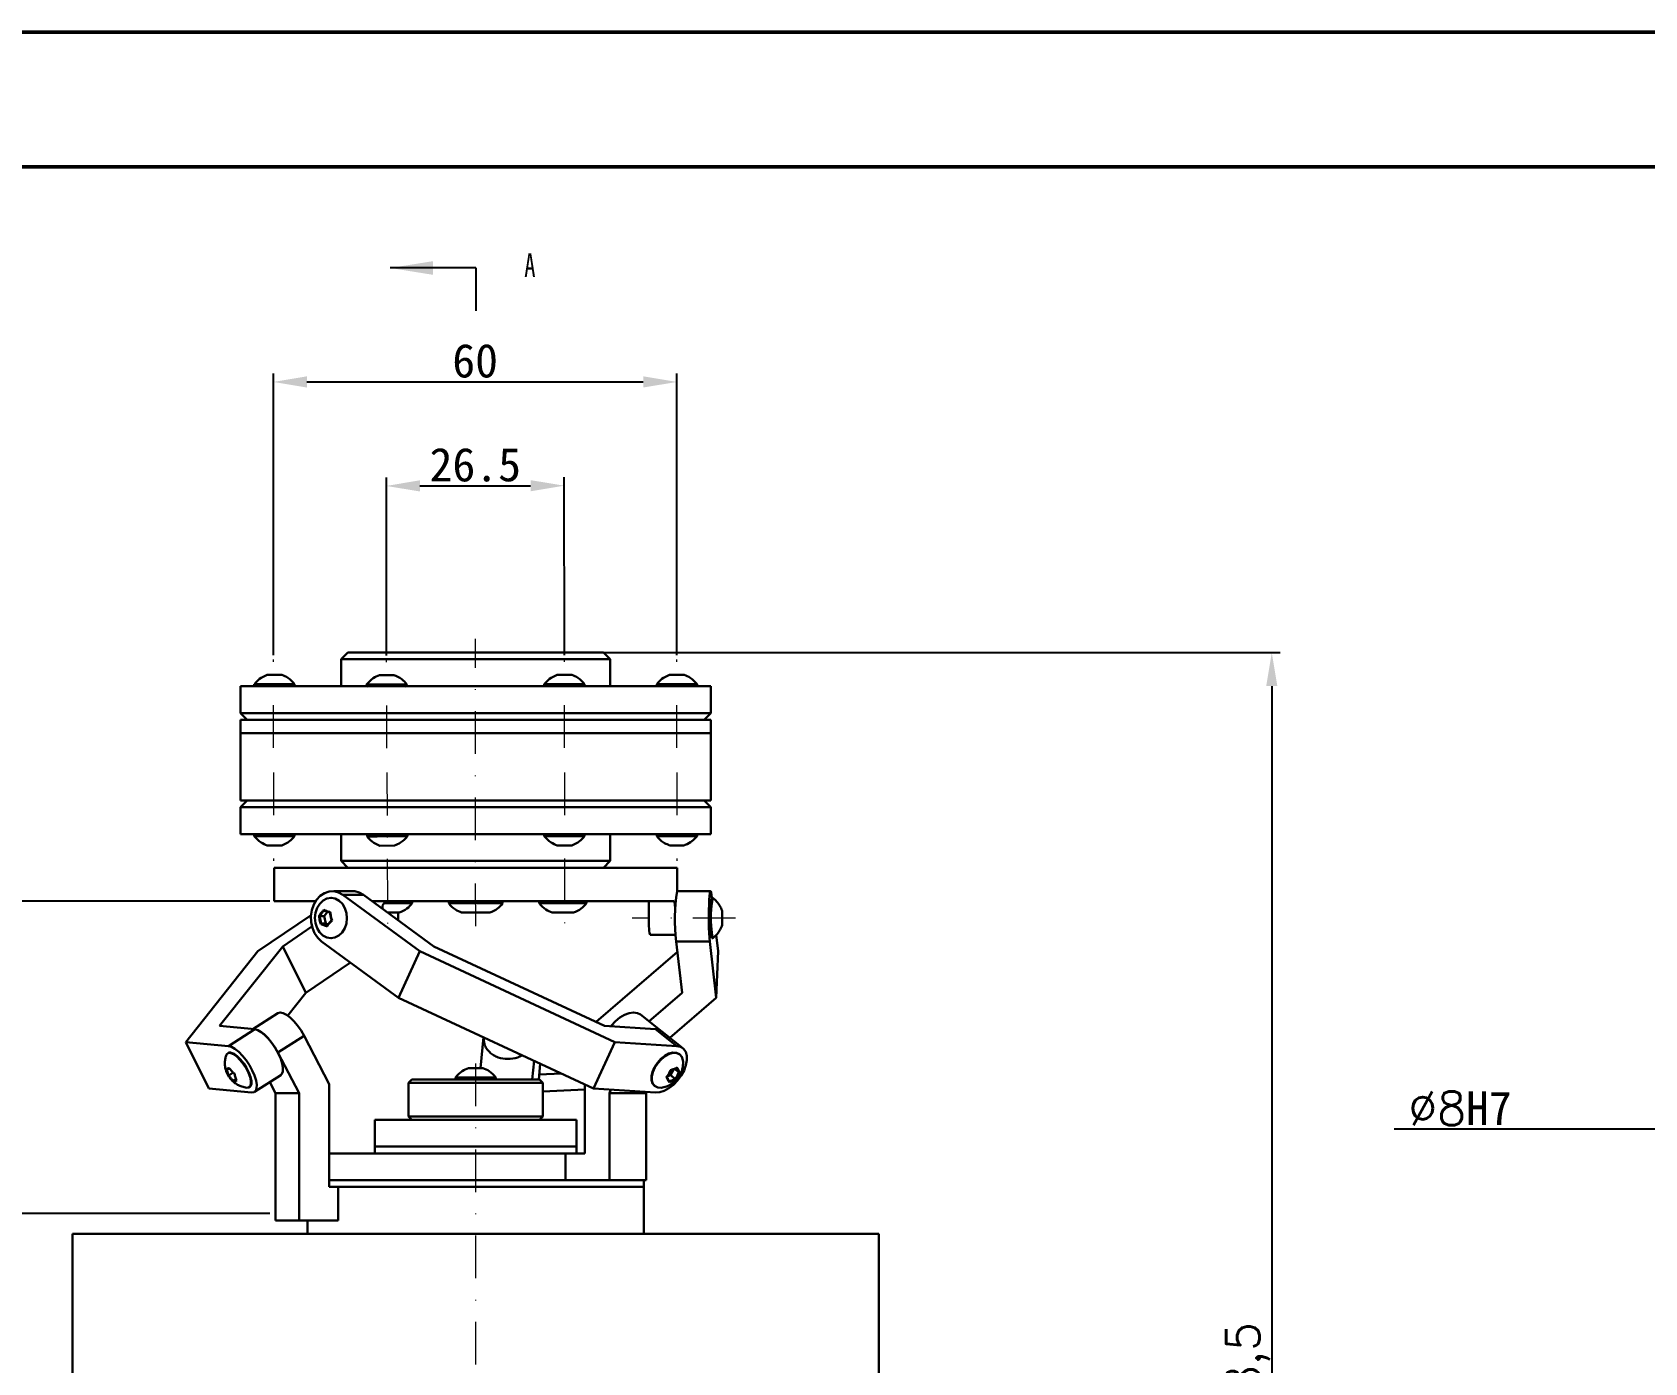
# Model space of a CAD drawing. Header units: millimetres. Extents: x 1441 to 2615, y 44 to 638.
# Drawn here: x 1598.7 to 1838.6, y 440.4 to 638.3 of the extents above; entities that cross this region are included whole.
import ezdxf

# ---------------------------------------------------------------- set-up
doc = ezdxf.new("R2010")
doc.units = ezdxf.units.MM
doc.linetypes.add('DASHDOT2', pattern=[12.7, 6.35, -3.175, 0, -3.175])
for name, color, linetype, lineweight in [('总内框线', 7, 'Continuous', 50), ('标注层', 3, 'Continuous', 15), ('粗实线', 7, 'Continuous', 30)]:
    doc.layers.add(name, color=color, linetype=linetype, lineweight=lineweight)
doc.layers.add('点划线', color=1, linetype='DASHDOT2')
doc.styles.add('SLDTEXTSTYLE5', font='TXT', dxfattribs={"width": 0.7})
doc.styles.get("Standard").update_dxf_attribs({"font": 'txt.shx', "height": 5})
doc.dimstyles.new('gb', dxfattribs={"dimtxt": 5, "dimasz": 5, "dimexe": 1.25, "dimexo": 0.625, "dimtad": 1, "dimtxsty": 'Standard', "dimcen": 2.5, "dimclrd": 256, "dimclre": 256, "dimclrt": 256, "dimadec": 0, "dimazin": 0, "dimtfac": 1, "dimtmove": 0, "dimatfit": 3, "dimfxl": 100, "dimfxlon": 1, "dimarcsym": 0})

# ---------------------------------------------------------------- blocks, each defined once
blk = doc.blocks.new('*D18')
at = {"layer": 'Defpoints', "color": 0, "lineweight": 15, "transparency": 16777216}
for p in [(1664.66, 546.02), (1664.66, 327.52), (1783.12, 327.52)]:
    blk.add_point(p, dxfattribs=at)
at = {"layer": '标注层', "lineweight": -2, "transparency": 16777216}
for p, q in [((1683.12, 546.02), (1784.37, 546.02)), ((1783.12, 541.02), (1783.12, 332.52)), ((1683.12, 327.52), (1784.37, 327.52))]:
    blk.add_line(p, q, dxfattribs=at)
at = {"layer": '标注层', "lineweight": 15, "transparency": 16777216}
for points in [[(1782.29, 541.02), (1783.95, 541.02), (1783.12, 546.02)], [(1782.29, 332.52), (1783.95, 332.52), (1783.12, 327.52)]]:
    blk.add_solid(points, dxfattribs=at)
at = {"layer": '标注层', "lineweight": 15, "transparency": 16777216, "insert": (1779.58, 436.77), "char_height": 5, "attachment_point": 5, "rotation": 90}
blk.add_mtext('218,5', dxfattribs=at)
blk = doc.blocks.new('*D24')
at = {"layer": 'Defpoints', "color": 0, "lineweight": 15, "transparency": 16777216}
for p in [(1634.68, 509.02), (1568.86, 462.58), (1634.68, 462.58)]:
    blk.add_point(p, dxfattribs=at)
at = {"layer": '标注层', "lineweight": -2, "transparency": 16777216}
for p, q in [((1634.05, 509.02), (1567.61, 509.02)), ((1568.86, 504.02), (1568.86, 467.58)), ((1634.05, 462.58), (1567.61, 462.58))]:
    blk.add_line(p, q, dxfattribs=at)
at = {"layer": '标注层', "lineweight": 15, "transparency": 16777216}
for points in [[(1568.03, 504.02), (1569.7, 504.02), (1568.86, 509.02)], [(1568.03, 467.58), (1569.7, 467.58), (1568.86, 462.58)]]:
    blk.add_solid(points, dxfattribs=at)
at = {"layer": '标注层', "lineweight": 15, "transparency": 16777216, "insert": (1565.74, 485.8), "char_height": 5, "attachment_point": 5, "rotation": 90}
blk.add_mtext('{\\Ftxt|c134;46.5}', dxfattribs=at)
blk = doc.blocks.new('*D31')
at = {"layer": 'Defpoints', "color": 0, "lineweight": 15, "transparency": 16777216}
for p in [(1694.61, 586.28), (1634.58, 545), (1694.61, 545)]:
    blk.add_point(p, dxfattribs=at)
at = {"layer": '标注层', "lineweight": -2, "transparency": 16777216}
for p, q in [((1634.58, 545.62), (1634.58, 587.53)), ((1639.58, 586.28), (1689.61, 586.28)), ((1694.61, 545.62), (1694.61, 587.53))]:
    blk.add_line(p, q, dxfattribs=at)
at = {"layer": '标注层', "lineweight": 15, "transparency": 16777216}
for points in [[(1639.58, 587.12), (1639.58, 585.45), (1634.58, 586.28)], [(1689.61, 587.12), (1689.61, 585.45), (1694.61, 586.28)]]:
    blk.add_solid(points, dxfattribs=at)
at = {"layer": '标注层', "lineweight": 15, "transparency": 16777216, "insert": (1664.6, 589.41), "char_height": 5, "attachment_point": 5}
blk.add_mtext('{\\Ftxt|c134;60}', dxfattribs=at)
blk = doc.blocks.new('*D33')
at = {"layer": 'Defpoints', "color": 0, "lineweight": 15, "transparency": 16777216}
for p in [(1677.85, 570.85), (1651.43, 544.98), (1677.89, 545.02)]:
    blk.add_point(p, dxfattribs=at)
at = {"layer": '标注层', "lineweight": -2, "transparency": 16777216}
for p, q in [((1651.43, 545.6), (1651.39, 572.06)), ((1677.89, 545.64), (1677.85, 572.1)), ((1656.39, 570.82), (1672.85, 570.84))]:
    blk.add_line(p, q, dxfattribs=at)
at = {"layer": '标注层', "lineweight": 15, "transparency": 16777216}
for points in [[(1656.39, 571.65), (1656.39, 569.98), (1651.39, 570.81)], [(1672.85, 571.67), (1672.85, 570.01), (1677.85, 570.85)]]:
    blk.add_solid(points, dxfattribs=at)
at = {"layer": '标注层', "lineweight": 15, "transparency": 16777216, "insert": (1664.62, 573.95), "char_height": 5, "attachment_point": 5, "rotation": 0.0858}
blk.add_mtext('{\\Ftxt|c134;26.5}', dxfattribs=at)
blk = doc.blocks.new('*D42')
at = {"layer": 'Defpoints', "color": 0, "lineweight": 15, "transparency": 16777216}
for p in [(1940.48, 476.52), (1948.48, 476.52), (1948.48, 475.1)]:
    blk.add_point(p, dxfattribs=at)
at = {"layer": '标注层', "lineweight": -2, "transparency": 16777216}
for p, q in [((1935.48, 475.1), (1801.34, 475.1)), ((1940.48, 475.89), (1940.48, 473.85)), ((1948.48, 475.1), (1940.48, 475.1)), ((1948.48, 475.89), (1948.48, 473.85)), ((1953.48, 475.1), (1958.48, 475.1))]:
    blk.add_line(p, q, dxfattribs=at)
at = {"layer": '标注层', "lineweight": 15, "transparency": 16777216}
for points in [[(1935.48, 475.94), (1935.48, 474.27), (1940.48, 475.1)], [(1953.48, 475.94), (1953.48, 474.27), (1948.48, 475.1)]]:
    blk.add_solid(points, dxfattribs=at)
at = {"layer": '标注层', "lineweight": 15, "transparency": 16777216, "insert": (1811.13, 478.23), "char_height": 5, "attachment_point": 5}
blk.add_mtext('%%C8{\\Ftxt|c134;H7}', dxfattribs=at)

msp = doc.modelspace()

# ---------------------------------------------------------------- linework, layer by layer
at = {"color": 7, "linetype": 'Continuous', "lineweight": 25}
msp.add_line((1664.679, 603.234), (1651.979, 603.234), dxfattribs=at)
at = {"color": 7, "lineweight": 25}
msp.add_line((1664.679, 603.234), (1664.679, 596.884), dxfattribs=at)
at = {"color": 7, "linetype": 'Continuous', "lineweight": 30}
for p, q in [((1645.679, 546.016), (1644.679, 545.016)), ((1644.679, 545.016), (1644.679, 541.016)), ((1684.679, 545.016), (1644.679, 545.016)), ((1645.679, 546.016), (1683.635, 546.016)), ((1683.635, 546.016), (1683.679, 546.016)), ((1684.679, 545.016), (1683.679, 546.016)), ((1684.679, 541.016), (1684.679, 545.016)), ((1629.679, 541.016), (1629.679, 537.016)), ((1699.679, 541.016), (1629.679, 541.016)), ((1631.747, 541.316), (1631.747, 541.216)), ((1637.741, 541.316), (1631.747, 541.316)), ((1634.559, 541.216), (1631.747, 541.216)), ((1637.747, 541.216), (1634.559, 541.216)), ((1637.747, 541.316), (1637.741, 541.316)), ((1637.747, 541.216), (1637.747, 541.316)), ((1648.443, 541.267), (1649.145, 541.269)), ((1648.444, 541.167), (1648.443, 541.267)), ((1648.444, 541.167), (1654.444, 541.185)), ((1649.145, 541.269), (1654.443, 541.285)), ((1654.443, 541.285), (1654.444, 541.185)), ((1674.892, 541.316), (1674.892, 541.216)), ((1680.19, 541.316), (1674.892, 541.316)), ((1680.892, 541.216), (1674.892, 541.216)), ((1680.892, 541.316), (1680.19, 541.316)), ((1680.892, 541.216), (1680.892, 541.316)), ((1691.61, 541.316), (1691.61, 541.216)), ((1695.494, 541.316), (1691.61, 541.316)), ((1691.744, 541.216), (1691.61, 541.216)), ((1697.61, 541.216), (1691.744, 541.216)), ((1697.61, 541.316), (1695.494, 541.316)), ((1697.61, 541.216), (1697.61, 541.316)), ((1699.679, 537.016), (1699.679, 541.016)), ((1629.679, 537.016), (1630.679, 536.016)), ((1629.679, 537.016), (1699.599, 537.016)), ((1629.679, 536.016), (1629.679, 534.016)), ((1680.094, 536.016), (1629.679, 536.016)), ((1699.679, 536.016), (1680.094, 536.016)), ((1698.679, 536.016), (1699.679, 537.016)), ((1699.599, 537.016), (1699.679, 537.016)), ((1699.679, 534.016), (1699.679, 536.016)), ((1629.679, 534.016), (1629.679, 524.016)), ((1680.094, 534.016), (1629.679, 534.016)), ((1699.679, 534.016), (1629.679, 534.016)), ((1699.679, 534.016), (1680.094, 534.016)), ((1699.679, 524.016), (1699.679, 534.016)), ((1630.679, 524.016), (1629.679, 523.016)), ((1699.679, 524.016), (1629.679, 524.016)), ((1629.679, 523.016), (1629.679, 519.016)), ((1699.679, 523.016), (1629.679, 523.016)), ((1699.679, 523.016), (1698.679, 524.016)), ((1699.679, 519.016), (1699.679, 523.016)), ((1629.679, 519.016), (1699.599, 519.016)), ((1631.747, 518.816), (1631.747, 518.716)), ((1631.747, 518.816), (1632.13, 518.816)), ((1631.747, 518.716), (1636.214, 518.716)), ((1632.13, 518.816), (1637.747, 518.816)), ((1636.214, 518.716), (1637.747, 518.716)), ((1637.747, 518.716), (1637.747, 518.816)), ((1644.679, 519.016), (1644.679, 515.016)), ((1654.511, 518.785), (1648.511, 518.767)), ((1648.511, 518.667), (1648.511, 518.767)), ((1650.044, 518.672), (1648.511, 518.667)), ((1654.511, 518.685), (1650.044, 518.672)), ((1654.511, 518.785), (1654.511, 518.685)), ((1674.892, 518.816), (1674.892, 518.716)), ((1674.892, 518.816), (1680.892, 518.816)), ((1674.892, 518.716), (1679.359, 518.716)), ((1679.359, 518.716), (1680.892, 518.716)), ((1680.892, 518.716), (1680.892, 518.816)), ((1684.679, 515.016), (1684.679, 519.016)), ((1691.61, 518.816), (1691.61, 518.716)), ((1691.61, 518.816), (1696.279, 518.816)), ((1691.61, 518.716), (1692.117, 518.716)), ((1692.117, 518.716), (1697.61, 518.716)), ((1696.279, 518.816), (1697.61, 518.816)), ((1697.61, 518.716), (1697.61, 518.816)), ((1699.599, 519.016), (1699.679, 519.016)), ((1693.35, 517.415), (1693.529, 517.328)), ((1695.691, 517.328), (1695.869, 517.423)), ((1634.679, 514.016), (1634.679, 509.016)), ((1634.679, 514.016), (1694.679, 514.016)), ((1644.679, 515.016), (1645.679, 514.016)), ((1644.679, 515.016), (1684.633, 515.016)), ((1683.679, 514.016), (1684.679, 515.016)), ((1684.633, 515.016), (1684.679, 515.016)), ((1694.679, 510.516), (1694.679, 514.016)), ((1634.679, 509.016), (1640.857, 509.016)), ((1643.209, 509.516), (1643.148, 509.516)), ((1646.379, 510.516), (1643.575, 510.504)), ((1644.922, 509.976), (1656.394, 501.575)), ((1644.922, 509.976), (1647.972, 509.976)), ((1658.436, 502.312), (1647.972, 509.976)), ((1649.278, 509.016), (1694.17, 509.016)), ((1651.027, 508.716), (1652.679, 508.716)), ((1651.117, 508.816), (1654.212, 508.816)), ((1652.679, 508.716), (1654.212, 508.716)), ((1654.212, 508.816), (1655.224, 508.816)), ((1654.212, 508.716), (1655.224, 508.716)), ((1655.224, 508.716), (1655.224, 508.816)), ((1660.667, 508.816), (1660.667, 508.716)), ((1660.667, 508.816), (1666.667, 508.816)), ((1660.667, 508.716), (1665.134, 508.716)), ((1665.134, 508.716), (1666.667, 508.716)), ((1666.667, 508.816), (1668.69, 508.816)), ((1666.681, 508.716), (1667.158, 508.716)), ((1667.158, 508.716), (1668.69, 508.716)), ((1668.69, 508.716), (1668.69, 508.816)), ((1674.134, 508.816), (1674.134, 508.716)), ((1674.134, 508.816), (1674.517, 508.816)), ((1674.134, 508.716), (1678.601, 508.716)), ((1674.517, 508.816), (1680.134, 508.816)), ((1678.601, 508.716), (1680.134, 508.716)), ((1680.134, 508.816), (1681.145, 508.816)), ((1680.134, 508.716), (1681.145, 508.716)), ((1681.145, 508.716), (1681.145, 508.816)), ((1699.631, 510.516), (1694.642, 510.516)), ((1699.766, 509.976), (1699.82, 509.512)), ((1699.93, 509.516), (1699.831, 509.516)), ((1640.181, 506.954), (1632.288, 501.575)), ((1642.144, 506.822), (1641.484, 506.822)), ((1642.144, 506.822), (1642.645, 507.446)), ((1642.375, 505.705), (1642.144, 506.822)), ((1650.8, 508.016), (1650.8, 507.904)), ((1651.747, 507.333), (1651.566, 507.344)), ((1653.152, 506.182), (1653.171, 506.516)), ((1653.171, 506.516), (1653.171, 507.329)), ((1690.451, 506.516), (1690.451, 508.016)), ((1635.992, 502.312), (1640.321, 505.263)), ((1642.375, 505.705), (1641.715, 505.705)), ((1642.728, 505.582), (1642.375, 505.705)), ((1690.619, 504.016), (1694.432, 504.016)), ((1700.459, 504.015), (1700.743, 501.575)), ((1632.288, 501.575), (1621.564, 488.08)), ((1626.584, 490.473), (1635.992, 502.312)), ((1635.992, 502.312), (1639.411, 495.393)), ((1653.212, 494.655), (1641.74, 503.056)), ((1643.148, 503.516), (1643.209, 503.516)), ((1653.212, 494.655), (1656.394, 501.575)), ((1656.394, 501.575), (1685.377, 488.08)), ((1683.865, 490.473), (1658.436, 502.312)), ((1682.588, 491.068), (1694.691, 501.472)), ((1699.496, 503.056), (1694.507, 503.056)), ((1694.507, 503.056), (1695.398, 495.393)), ((1700.472, 494.655), (1699.496, 503.056)), ((1699.831, 503.516), (1699.93, 503.516)), ((1700.472, 494.655), (1700.743, 501.575)), ((1646.038, 499.909), (1639.411, 495.393)), ((1639.411, 495.393), (1636.724, 492.011)), ((1682.195, 481.161), (1653.212, 494.655)), ((1695.398, 495.393), (1690.461, 491.15)), ((1693.545, 488.701), (1700.472, 494.655)), ((1635.243, 492.383), (1631.531, 490.001)), ((1692.352, 489.649), (1689.204, 492.149)), ((1631.797, 489.976), (1626.584, 490.473)), ((1631.797, 489.976), (1627.901, 487.476)), ((1691.455, 489.976), (1683.865, 490.473)), ((1691.455, 489.976), (1694.603, 487.476)), ((1695.5, 487.149), (1692.352, 489.649)), ((1621.564, 488.08), (1624.983, 481.161)), ((1621.564, 488.08), (1627.901, 487.476)), ((1635.251, 486.516), (1639.148, 489.016)), ((1639.148, 489.016), (1642.9, 481.793)), ((1665.823, 488.784), (1665.379, 484.193)), ((1685.377, 488.08), (1682.195, 481.161)), ((1685.377, 488.08), (1694.603, 487.476)), ((1627.834, 486.441), (1627.637, 486.278)), ((1638.401, 480.454), (1635.251, 486.516)), ((1673.37, 485.27), (1673.104, 482.516)), ((1674.071, 482.516), (1674.295, 484.839)), ((1695.067, 486.216), (1695.004, 486.266)), ((1628.6, 483.53), (1627.939, 483.106)), ((1629.026, 482.543), (1628.657, 482.306)), ((1628.879, 482.995), (1628.893, 482.939)), ((1631.77, 480.65), (1635.667, 483.15)), ((1655.179, 482.516), (1654.679, 482.016)), ((1655.179, 482.516), (1669.746, 482.516)), ((1661.679, 482.816), (1661.679, 482.716)), ((1661.693, 482.816), (1661.679, 482.816)), ((1667.679, 482.716), (1661.679, 482.716)), ((1667.679, 482.816), (1661.693, 482.816)), ((1667.679, 482.716), (1667.679, 482.816)), ((1669.746, 482.516), (1674.179, 482.516)), ((1677.452, 483.369), (1674.139, 483.223)), ((1674.679, 482.016), (1674.179, 482.516)), ((1693.674, 483.132), (1693.157, 482.927)), ((1694.165, 484.025), (1693.674, 483.132)), ((1693.674, 483.132), (1694.355, 482.591)), ((1694.275, 484.073), (1694.898, 483.578)), ((1694.731, 482.651), (1695.054, 483.164)), ((1631.319, 480.556), (1624.983, 481.161)), ((1630.872, 481.287), (1631.074, 481.391)), ((1634.911, 480.454), (1634.05, 482.112)), ((1638.401, 480.454), (1634.911, 480.454)), ((1634.911, 461.516), (1634.911, 480.454)), ((1638.401, 461.516), (1638.401, 480.454)), ((1642.9, 481.793), (1642.9, 466.516)), ((1654.679, 482.016), (1654.679, 477.016)), ((1670.013, 482.016), (1654.679, 482.016)), ((1674.679, 482.016), (1670.013, 482.016)), ((1674.679, 477.016), (1674.679, 482.016)), ((1674.679, 480.715), (1680.938, 480.991)), ((1680.938, 481.746), (1680.938, 471.516)), ((1691.422, 480.556), (1682.195, 481.161)), ((1684.573, 480.454), (1684.798, 480.99)), ((1690.066, 480.454), (1684.573, 480.454)), ((1684.573, 480.454), (1684.573, 467.516)), ((1690.066, 480.454), (1690.144, 480.64)), ((1690.066, 467.516), (1690.066, 480.454)), ((1691.273, 481.567), (1691.336, 481.517)), ((1649.679, 476.516), (1649.679, 472.516)), ((1649.679, 476.516), (1679.679, 476.516)), ((1654.679, 477.016), (1655.179, 476.516)), ((1654.679, 477.016), (1670.013, 477.016)), ((1670.013, 477.016), (1674.679, 477.016)), ((1674.179, 476.516), (1674.679, 477.016)), ((1679.679, 472.516), (1679.679, 476.516)), ((1642.9, 471.516), (1678.03, 471.516)), ((1649.679, 472.516), (1649.679, 471.516)), ((1649.679, 472.516), (1658.211, 472.516)), ((1649.679, 472.516), (1679.679, 472.516)), ((1658.211, 472.516), (1679.679, 472.516)), ((1678.03, 467.516), (1678.03, 471.516)), ((1680.938, 471.516), (1678.03, 471.516)), ((1679.679, 471.516), (1679.679, 472.516)), ((1679.874, 467.516), (1642.9, 467.516)), ((1644.217, 466.516), (1642.9, 466.516)), ((1683.34, 466.516), (1644.217, 466.516)), ((1644.217, 461.516), (1644.217, 466.516)), ((1644.217, 466.516), (1689.679, 466.516)), ((1679.874, 467.516), (1684.573, 467.516)), ((1689.679, 466.516), (1683.34, 466.516)), ((1684.573, 467.516), (1690.066, 467.516)), ((1689.679, 466.516), (1689.679, 467.516)), ((1689.679, 459.516), (1689.679, 466.516)), ((1638.401, 461.516), (1634.911, 461.516)), ((1644.217, 461.516), (1638.401, 461.516)), ((1639.679, 461.516), (1639.679, 459.516)), ((1604.679, 459.516), (1604.679, 342.516)), ((1604.679, 459.516), (1664.679, 459.516)), ((1664.679, 459.516), (1724.679, 459.516)), ((1724.679, 342.516), (1724.679, 459.516))]:
    msp.add_line(p, q, dxfattribs=at)
at = {"color": 7, "linetype": 'Continuous', "lineweight": 30, "flags": 128}
for points in [[(1641.74, 503.056), (1641.17, 503.59), (1640.708, 504.27), (1640.378, 505.063), (1640.196, 505.928), (1640.171, 506.824), (1640.304, 507.703), (1640.59, 508.523), (1641.012, 509.243), (1641.551, 509.826), (1642.18, 510.243), (1642.866, 510.472), (1643.575, 510.504), (1644.272, 510.336), (1644.922, 509.976)], [(1640.848, 505.76), (1640.771, 506.537), (1640.856, 507.312), (1641.098, 508.034), (1641.479, 508.652), (1641.974, 509.124), (1642.549, 509.419), (1643.165, 509.516), (1643.779, 509.408), (1644.351, 509.103), (1644.841, 508.622), (1645.215, 507.998), (1645.449, 507.272)], [(1647.972, 509.976), (1647.322, 510.336), (1646.693, 510.496)], [(1699.496, 503.056), (1699.447, 503.59), (1699.408, 504.27), (1699.38, 505.063), (1699.364, 505.928), (1699.362, 506.824), (1699.373, 507.703), (1699.398, 508.523), (1699.434, 509.243), (1699.479, 509.826), (1699.533, 510.243), (1699.591, 510.472), (1699.652, 510.504), (1699.711, 510.336), (1699.766, 509.976)], [(1645.449, 507.272), (1645.525, 506.495), (1645.44, 505.719), (1645.199, 504.998), (1644.817, 504.38), (1644.322, 503.907), (1643.747, 503.613), (1643.132, 503.516), (1642.517, 503.624), (1641.945, 503.928), (1641.456, 504.409), (1641.081, 505.034), (1640.848, 505.76)], [(1635.243, 492.383), (1635.26, 492.393), (1635.603, 492.48), (1636.037, 492.393), (1636.539, 492.137), (1637.084, 491.724), (1637.645, 491.176), (1638.194, 490.519), (1638.704, 489.787), (1639.148, 489.016)], [(1689.204, 492.149), (1688.745, 492.393), (1688.17, 492.48), (1687.523, 492.393), (1686.835, 492.137), (1686.141, 491.724), (1685.475, 491.176), (1684.872, 490.519), (1684.789, 490.413)], [(1635.667, 483.15), (1635.842, 483.323), (1635.986, 483.702), (1636.006, 484.222), (1635.9, 484.858), (1635.674, 485.576), (1635.34, 486.341), (1634.914, 487.116), (1634.417, 487.86), (1633.874, 488.537), (1633.313, 489.112), (1632.762, 489.557), (1632.248, 489.85), (1631.797, 489.976)], [(1635.251, 486.516), (1634.807, 487.287), (1634.298, 488.019), (1633.749, 488.676), (1633.187, 489.225), (1632.642, 489.637), (1632.14, 489.893), (1631.797, 489.976)], [(1692.352, 489.649), (1692.009, 489.85), (1691.455, 489.976)], [(1691.455, 489.976), (1691.893, 489.893), (1692.352, 489.649)], [(1627.901, 487.476), (1628.352, 487.35), (1628.865, 487.057), (1629.417, 486.612), (1629.978, 486.037), (1630.52, 485.36), (1631.017, 484.616), (1631.443, 483.841), (1631.778, 483.076), (1632.004, 482.358), (1632.109, 481.722), (1632.09, 481.202), (1631.946, 480.823), (1631.685, 480.604), (1631.319, 480.556)], [(1694.603, 487.476), (1695.157, 487.35), (1695.604, 487.057), (1695.921, 486.612), (1696.091, 486.037), (1696.108, 485.36), (1695.969, 484.616), (1695.682, 483.841), (1695.261, 483.076), (1694.727, 482.358), (1694.108, 481.722), (1693.433, 481.202), (1692.737, 480.823), (1692.055, 480.604), (1691.422, 480.556)], [(1627.535, 486.058), (1627.637, 486.278), (1627.88, 486.446), (1628.226, 486.438), (1628.65, 486.255), (1629.124, 485.909), (1629.614, 485.424), (1630.089, 484.832), (1630.515, 484.175), (1630.863, 483.497), (1631.11, 482.844)], [(1627.834, 486.441), (1627.958, 486.496), (1628.185, 486.51)], [(1628.185, 486.51), (1628.304, 486.488), (1628.728, 486.305)], [(1628.728, 486.305), (1629.202, 485.959), (1629.692, 485.474), (1630.167, 484.882), (1630.593, 484.225), (1630.941, 483.547), (1631.188, 482.894), (1631.317, 482.311), (1631.319, 481.837), (1631.194, 481.504), (1631.074, 481.391)], [(1691.273, 481.567), (1690.989, 481.907), (1690.829, 482.402), (1690.826, 483), (1690.981, 483.66), (1691.283, 484.338), (1691.711, 484.987), (1692.237, 485.563), (1692.824, 486.027), (1693.432, 486.347), (1694.021, 486.502), (1694.549, 486.48), (1694.981, 486.283), (1695.004, 486.266)], [(1691.346, 484.288), (1691.774, 484.937), (1692.3, 485.513), (1692.887, 485.977), (1693.495, 486.297), (1694.084, 486.452), (1694.612, 486.43), (1695.044, 486.233), (1695.351, 485.875), (1695.511, 485.381), (1695.531, 485.134)], [(1631.11, 482.844), (1631.239, 482.261), (1631.241, 481.787), (1631.116, 481.454), (1630.872, 481.287), (1630.605, 481.278)], [(1692.49, 481.309), (1692.319, 481.281), (1691.791, 481.303), (1691.359, 481.499), (1691.052, 481.857), (1690.892, 482.352), (1690.889, 482.95), (1691.044, 483.61), (1691.346, 484.288)]]:
    msp.add_lwpolyline(points, dxfattribs=at)
at = {"color": 7, "linetype": 'Continuous', "lineweight": 30}
for centre, radius, start, end in [((1631.947, 541.216), 0.2, 180, 270), ((1637.547, 541.216), 0.2, 270, 0), ((1648.644, 541.168), 0.2, 180.17155, 270.17155), ((1654.244, 541.185), 0.2, 270.17155, 0.17155), ((1675.092, 541.216), 0.2, 180, 270), ((1680.692, 541.216), 0.2, 270, 0), ((1691.81, 541.216), 0.2, 180, 270), ((1697.41, 541.216), 0.2, 270, 0), ((1631.947, 518.816), 0.2, 90, 180), ((1637.547, 518.816), 0.2, 0, 90), ((1648.711, 518.768), 0.2, 90.17155, 180.17155), ((1654.311, 518.785), 0.2, 0.17155, 90.17155), ((1675.092, 518.816), 0.2, 90, 180), ((1680.692, 518.816), 0.2, 0, 90), ((1691.81, 518.816), 0.2, 90, 180), ((1697.41, 518.816), 0.2, 0, 90), ((1651.71, 508.109), 0.915, 97.37426, 185.83751), ((1655.024, 508.816), 0.2, 0, 90), ((1660.867, 508.816), 0.2, 90, 180), ((1668.49, 508.816), 0.2, 0, 90), ((1674.334, 508.816), 0.2, 90, 180), ((1680.945, 508.816), 0.2, 0, 90), ((1686.694, 508.265), 3.765, 356.21038, 11.50699), ((1722.631, 506.277), 28.308, 171.38744, 186.53266), ((1716.04, 506.516), 16.485, 169.51449, 190.48551), ((1715.254, 506.587), 15.59, 169.1874, 186.43048), ((1699.011, 505.838), 8.587, 175.46976, 192.24761), ((1661.879, 482.716), 0.2, 180, 270), ((1667.479, 482.716), 0.2, 270, 0)]:
    msp.add_arc(centre, radius, start, end, dxfattribs=at)
for points, knots in [([(1633.655, 542.699), (1633.254, 542.524), (1632.516, 542.202), (1631.992, 541.594), (1631.753, 541.316)], [0, 0, 0, 0, 0.5436305, 1, 1, 1, 1]), ([(1637.741, 541.316), (1637.434, 541.662), (1636.898, 542.265), (1636.156, 542.569), (1635.839, 542.699)], [0, 0, 0, 0, 0.5736515, 1, 1, 1, 1]), ([(1648.443, 541.267), (1648.752, 541.616), (1649.291, 542.224), (1650.039, 542.53), (1650.358, 542.66)], [0, 0, 0, 0, 0.573588, 1, 1, 1, 1]), ([(1652.52, 542.667), (1652.926, 542.494), (1653.671, 542.175), (1654.201, 541.564), (1654.443, 541.285)], [0, 0, 0, 0, 0.543658, 1, 1, 1, 1]), ([(1676.811, 542.703), (1676.406, 542.529), (1675.662, 542.207), (1675.133, 541.595), (1674.892, 541.316)], [0, 0, 0, 0, 0.543658, 1, 1, 1, 1]), ([(1680.892, 541.316), (1680.582, 541.664), (1680.042, 542.27), (1679.293, 542.574), (1678.973, 542.703)], [0, 0, 0, 0, 0.573588, 1, 1, 1, 1]), ([(1693.529, 542.703), (1693.124, 542.529), (1692.38, 542.207), (1691.851, 541.595), (1691.61, 541.316)], [0, 0, 0, 0, 0.543658, 1, 1, 1, 1]), ([(1697.61, 541.316), (1697.3, 541.664), (1696.76, 542.27), (1696.011, 542.574), (1695.691, 542.703)], [0, 0, 0, 0, 0.573588, 1, 1, 1, 1]), ([(1631.747, 518.716), (1632.057, 518.368), (1632.597, 517.761), (1633.347, 517.458), (1633.666, 517.328)], [0, 0, 0, 0, 0.573588, 1, 1, 1, 1]), ([(1635.828, 517.328), (1636.233, 517.503), (1636.978, 517.824), (1637.506, 518.436), (1637.747, 518.716)], [0, 0, 0, 0, 0.543658, 1, 1, 1, 1]), ([(1650.434, 517.286), (1650.029, 517.459), (1649.283, 517.778), (1648.753, 518.389), (1648.511, 518.667)], [0, 0, 0, 0, 0.543658, 1, 1, 1, 1]), ([(1654.511, 518.685), (1654.202, 518.337), (1653.663, 517.728), (1652.915, 517.423), (1652.596, 517.292)], [0, 0, 0, 0, 0.573588, 1, 1, 1, 1]), ([(1674.892, 518.716), (1675.202, 518.368), (1675.743, 517.761), (1676.492, 517.458), (1676.811, 517.328)], [0, 0, 0, 0, 0.573588, 1, 1, 1, 1]), ([(1678.973, 517.328), (1679.378, 517.503), (1680.123, 517.824), (1680.651, 518.436), (1680.892, 518.716)], [0, 0, 0, 0, 0.543658, 1, 1, 1, 1]), ([(1691.61, 518.716), (1691.918, 518.365), (1692.41, 517.804), (1693.094, 517.521), (1693.35, 517.415)], [0, 0, 0, 0, 0.6256271, 1, 1, 1, 1]), ([(1695.869, 517.423), (1696.21, 517.572), (1696.889, 517.87), (1697.371, 518.435), (1697.61, 518.716)], [0, 0, 0, 0, 0.5018709, 1, 1, 1, 1]), ([(1653.305, 507.328), (1653.71, 507.503), (1654.454, 507.824), (1654.983, 508.436), (1655.224, 508.716)], [0, 0, 0, 0, 0.54365804, 1, 1, 1, 1]), ([(1660.667, 508.716), (1660.977, 508.368), (1661.517, 507.761), (1662.266, 507.458), (1662.586, 507.328)], [0, 0, 0, 0, 0.573588, 1, 1, 1, 1]), ([(1666.771, 507.328), (1667.176, 507.503), (1667.921, 507.824), (1668.449, 508.436), (1668.69, 508.716)], [0, 0, 0, 0, 0.54365804, 1, 1, 1, 1]), ([(1674.134, 508.716), (1674.444, 508.368), (1674.984, 507.761), (1675.733, 507.458), (1676.053, 507.328)], [0, 0, 0, 0, 0.573588, 1, 1, 1, 1]), ([(1679.226, 507.328), (1679.631, 507.503), (1680.376, 507.824), (1680.904, 508.436), (1681.145, 508.716)], [0, 0, 0, 0, 0.543658, 1, 1, 1, 1]), ([(1694.17, 509.016), (1694.19, 509.005), (1694.231, 508.983), (1694.281, 508.809), (1694.317, 508.554), (1694.335, 508.273), (1694.337, 508.088), (1694.377, 508.016)], [0, 0, 0, 0, 0.2160996, 0.4322355, 0.6474735, 0.8616887, 1, 1, 1, 1]), ([(1701.33, 507.572), (1701.284, 507.705), (1701.151, 508.087), (1700.8, 508.675), (1700.353, 509.174), (1700.041, 509.43), (1699.941, 509.512)], [0, 0, 0, 0, 0.174687, 0.4996604, 0.8403845, 1, 1, 1, 1]), ([(1642.088, 507.739), (1642.041, 507.689), (1641.9, 507.54), (1641.643, 507.242), (1641.475, 506.996), (1641.375, 506.851)], [0, 0, 0, 0, 0.1693985, 0.5087081, 1, 1, 1, 1]), ([(1641.375, 506.851), (1641.382, 506.783), (1641.402, 506.581), (1641.44, 506.376), (1641.465, 506.24)], [0, 0, 0, 0, 0.3386387, 1, 1, 1, 1]), ([(1641.484, 506.822), (1641.466, 506.827), (1641.43, 506.837), (1641.393, 506.847), (1641.375, 506.851)], [0, 0, 0, 0, 0.4999985, 1, 1, 1, 1]), ([(1641.465, 506.24), (1641.491, 506.125), (1641.537, 505.92), (1641.6, 505.717), (1641.628, 505.629)], [0, 0, 0, 0, 0.5619079, 1, 1, 1, 1]), ([(1641.484, 506.822), (1641.518, 506.873), (1641.625, 507.032), (1641.834, 507.304), (1642.035, 507.523), (1642.136, 507.633)], [0, 0, 0, 0, 0.18920697, 0.5905841, 1, 1, 1, 1]), ([(1641.715, 505.705), (1641.694, 505.775), (1641.628, 505.993), (1641.54, 506.369), (1641.503, 506.67), (1641.484, 506.822)], [0, 0, 0, 0, 0.189207, 0.5905841, 1, 1, 1, 1]), ([(1643.054, 507.403), (1642.992, 507.422), (1642.808, 507.478), (1642.467, 507.591), (1642.229, 507.684), (1642.088, 507.739)], [0, 0, 0, 0, 0.1693984, 0.5087081, 1, 1, 1, 1]), ([(1642.136, 507.633), (1642.128, 507.651), (1642.112, 507.686), (1642.096, 507.721), (1642.088, 507.739)], [0, 0, 0, 0, 0.49999851, 1, 1, 1, 1]), ([(1642.136, 507.633), (1642.184, 507.614), (1642.336, 507.554), (1642.623, 507.451), (1642.885, 507.368), (1643.018, 507.327)], [0, 0, 0, 0, 0.189207, 0.5905841, 1, 1, 1, 1]), ([(1643.249, 506.209), (1643.201, 506.158), (1643.053, 506), (1642.824, 505.727), (1642.673, 505.509), (1642.597, 505.398)], [0, 0, 0, 0, 0.18920698, 0.5905841, 1, 1, 1, 1]), ([(1643.054, 507.403), (1643.048, 507.39), (1643.036, 507.365), (1643.024, 507.339), (1643.018, 507.327)], [0, 0, 0, 0, 0.4999982, 1, 1, 1, 1]), ([(1643.018, 507.327), (1643.026, 507.257), (1643.05, 507.039), (1643.117, 506.663), (1643.205, 506.362), (1643.249, 506.209)], [0, 0, 0, 0, 0.18733239, 0.58961886, 1, 1, 1, 1]), ([(1643.144, 506.792), (1643.122, 506.907), (1643.083, 507.112), (1643.062, 507.314), (1643.054, 507.403)], [0, 0, 0, 0, 0.5619079, 1, 1, 1, 1]), ([(1643.306, 506.18), (1643.284, 506.249), (1643.221, 506.451), (1643.174, 506.656), (1643.144, 506.792)], [0, 0, 0, 0, 0.3386387, 1, 1, 1, 1]), ([(1643.249, 506.209), (1643.258, 506.204), (1643.277, 506.195), (1643.296, 506.185), (1643.306, 506.18)], [0, 0, 0, 0, 0.4999986, 1, 1, 1, 1]), ([(1641.715, 505.705), (1641.7, 505.692), (1641.671, 505.667), (1641.642, 505.641), (1641.628, 505.629)], [0, 0, 0, 0, 0.49999862, 1, 1, 1, 1]), ([(1641.628, 505.629), (1641.674, 505.61), (1641.815, 505.553), (1642.123, 505.441), (1642.418, 505.348), (1642.593, 505.293)], [0, 0, 0, 0, 0.16939838, 0.50870807, 1, 1, 1, 1]), ([(1642.597, 505.398), (1642.535, 505.418), (1642.342, 505.478), (1642.035, 505.581), (1641.822, 505.663), (1641.715, 505.705)], [0, 0, 0, 0, 0.189207, 0.5905841, 1, 1, 1, 1]), ([(1642.593, 505.293), (1642.626, 505.343), (1642.724, 505.492), (1642.947, 505.79), (1643.172, 506.035), (1643.306, 506.18)], [0, 0, 0, 0, 0.1693985, 0.5087081, 1, 1, 1, 1]), ([(1642.597, 505.398), (1642.596, 505.381), (1642.595, 505.346), (1642.594, 505.311), (1642.593, 505.293)], [0, 0, 0, 0, 0.4999985, 1, 1, 1, 1]), ([(1699.93, 503.516), (1700.066, 503.623), (1700.41, 503.908), (1700.875, 504.457), (1701.186, 505.029), (1701.3, 505.371), (1701.33, 505.459)], [0, 0, 0, 0, 0.2005636, 0.5533036, 0.8845002, 1, 1, 1, 1]), ([(1669.454, 485.552), (1668.962, 485.598), (1668.206, 485.669), (1667.33, 486.101), (1666.741, 486.548), (1666.287, 487.104), (1665.905, 487.83), (1665.887, 488.412), (1665.876, 488.759)], [0, 0, 0, 0, 0.2515866, 0.3870185, 0.5253241, 0.6636296, 0.7990616, 1, 1, 1, 1]), ([(1627.537, 486.065), (1627.495, 485.894), (1627.391, 485.478), (1627.353, 484.805), (1627.413, 484.226), (1627.512, 483.92), (1627.537, 483.843)], [0, 0, 0, 0, 0.235048, 0.5730833, 0.891629, 1, 1, 1, 1]), ([(1671.607, 486.091), (1671.384, 485.983), (1670.71, 485.656), (1669.957, 485.594), (1669.454, 485.552)], [0, 0, 0, 0, 0.3311451, 1, 1, 1, 1]), ([(1695.054, 483.164), (1695.088, 483.216), (1695.186, 483.362), (1695.319, 483.708), (1695.469, 484.203), (1695.534, 484.716), (1695.532, 485.035), (1695.531, 485.146)], [0, 0, 0, 0, 0.0891599, 0.2536675, 0.5327338, 0.8383358, 1, 1, 1, 1]), ([(1627.537, 483.843), (1627.558, 483.762), (1627.604, 483.587), (1627.693, 483.43), (1627.74, 483.345)], [0, 0, 0, 0, 0.4622128, 1, 1, 1, 1]), ([(1628.039, 484.21), (1628.003, 484.197), (1627.894, 484.157), (1627.712, 484.1), (1627.616, 484.087), (1627.559, 484.08)], [0, 0, 0, 0, 0.1693985, 0.5087081, 1, 1, 1, 1]), ([(1627.559, 484.08), (1627.567, 484.018), (1627.589, 483.833), (1627.635, 483.661), (1627.666, 483.547)], [0, 0, 0, 0, 0.3386387, 1, 1, 1, 1]), ([(1627.66, 484.026), (1627.643, 484.035), (1627.609, 484.053), (1627.576, 484.071), (1627.559, 484.08)], [0, 0, 0, 0, 0.4999985, 1, 1, 1, 1]), ([(1627.66, 484.026), (1627.679, 484.028), (1627.737, 484.034), (1627.869, 484.065), (1628.014, 484.115), (1628.09, 484.141)], [0, 0, 0, 0, 0.18920697, 0.5905841, 0.97826086, 0.97826086, 0.97826086, 0.97826086]), ([(1627.939, 483.106), (1627.913, 483.158), (1627.832, 483.321), (1627.725, 483.622), (1627.682, 483.89), (1627.66, 484.026)], [0, 0, 0, 0, 0.189207, 0.5905841, 1, 1, 1, 1]), ([(1627.666, 483.547), (1627.697, 483.454), (1627.753, 483.288), (1627.831, 483.139), (1627.865, 483.074)], [0, 0, 0, 0, 0.56190795, 1, 1, 1, 1]), ([(1627.939, 483.106), (1627.927, 483.101), (1627.902, 483.09), (1627.877, 483.079), (1627.865, 483.074)], [0, 0, 0, 0, 0.49999862, 1, 1, 1, 1]), ([(1627.865, 483.074), (1627.9, 483.019), (1628.004, 482.854), (1628.246, 482.546), (1628.5, 482.327), (1628.65, 482.198)], [0, 0, 0, 0, 0.16939838, 0.50870807, 1, 1, 1, 1]), ([(1628.657, 482.306), (1628.604, 482.351), (1628.436, 482.49), (1628.182, 482.751), (1628.021, 482.987), (1627.939, 483.106)], [0, 0, 0, 0, 0.189207, 0.5905841, 1, 1, 1, 1]), ([(1628.824, 483.334), (1628.771, 483.377), (1628.611, 483.507), (1628.326, 483.787), (1628.145, 484.053), (1628.039, 484.21)], [0, 0, 0, 0, 0.16939838, 0.50870807, 1, 1, 1, 1]), ([(1628.246, 482.573), (1628.314, 482.483), (1628.456, 482.296), (1628.8, 482.01), (1629.269, 481.696), (1629.903, 481.42), (1630.369, 481.326), (1630.609, 481.278)], [0, 0, 0, 0, 0.1219401, 0.2550553, 0.4821428, 0.7337939, 1, 1, 1, 1]), ([(1628.65, 482.198), (1628.668, 482.199), (1628.721, 482.204), (1628.861, 482.233), (1629.03, 482.293), (1629.13, 482.328)], [0, 0, 0, 0, 0.1693985, 0.5087081, 1, 1, 1, 1]), ([(1628.657, 482.306), (1628.656, 482.288), (1628.654, 482.252), (1628.651, 482.216), (1628.65, 482.198)], [0, 0, 0, 0, 0.49999851, 1, 1, 1, 1]), ([(1628.816, 483.344), (1628.823, 483.281), (1628.832, 483.199), (1628.853, 483.124), (1628.858, 483.107)], [0, 0, 0, 0, 0.77529506, 1, 1, 1, 1]), ([(1628.931, 482.802), (1628.905, 482.898), (1628.858, 483.07), (1628.834, 483.254), (1628.824, 483.334)], [0, 0, 0, 0, 0.5619079, 1, 1, 1, 1]), ([(1629.13, 482.328), (1629.103, 482.379), (1629.025, 482.527), (1628.968, 482.692), (1628.931, 482.802)], [0, 0, 0, 0, 0.3386387, 1, 1, 1, 1]), ([(1661.693, 482.816), (1662, 483.162), (1662.534, 483.765), (1663.274, 484.069), (1663.59, 484.199)], [0, 0, 0, 0, 0.5736515, 1, 1, 1, 1]), ([(1667.679, 482.816), (1667.369, 483.164), (1666.828, 483.77), (1666.079, 484.074), (1665.76, 484.199)], [0, 0, 0, 0, 0.573588, 1, 1, 1, 1]), ([(1692.483, 481.307), (1692.619, 481.339), (1692.988, 481.424), (1693.49, 481.632), (1693.971, 481.924), (1694.375, 482.242), (1694.607, 482.509), (1694.731, 482.651)], [0, 0, 0, 0, 0.1584905, 0.4282113, 0.6042035, 0.7888979, 1, 1, 1, 1]), ([(1693.396, 483.328), (1693.338, 483.228), (1693.234, 483.05), (1693.114, 482.889), (1693.061, 482.818)], [0, 0, 0, 0, 0.5619079, 1, 1, 1, 1]), ([(1693.061, 482.818), (1693.071, 482.827), (1693.09, 482.845), (1693.109, 482.864), (1693.118, 482.873)], [0, 0, 0, 0, 0.4999982, 1, 1, 1, 1]), ([(1693.061, 482.818), (1693.09, 482.773), (1693.176, 482.639), (1693.321, 482.392), (1693.396, 482.224), (1693.441, 482.124)], [0, 0, 0, 0, 0.1693984, 0.5087081, 1, 1, 1, 1]), ([(1693.118, 482.873), (1693.159, 482.928), (1693.287, 483.104), (1693.48, 483.427), (1693.6, 483.714), (1693.661, 483.859)], [0, 0, 0, 0, 0.1873324, 0.5896189, 1, 1, 1, 1]), ([(1693.465, 482.239), (1693.451, 482.273), (1693.405, 482.379), (1693.298, 482.585), (1693.179, 482.776), (1693.118, 482.873)], [0, 0, 0, 0, 0.18920698, 0.59058413, 1, 1, 1, 1]), ([(1693.655, 483.898), (1693.63, 483.831), (1693.554, 483.635), (1693.459, 483.45), (1693.396, 483.328)], [0, 0, 0, 0, 0.33863872, 1, 1, 1, 1]), ([(1693.441, 482.124), (1693.503, 482.14), (1693.689, 482.187), (1694.034, 482.303), (1694.273, 482.433), (1694.415, 482.51)], [0, 0, 0, 0, 0.1693985, 0.5087081, 1, 1, 1, 1]), ([(1693.465, 482.239), (1693.461, 482.22), (1693.453, 482.182), (1693.445, 482.143), (1693.441, 482.124)], [0, 0, 0, 0, 0.4999985, 1, 1, 1, 1]), ([(1694.355, 482.591), (1694.306, 482.564), (1694.154, 482.478), (1693.865, 482.351), (1693.599, 482.276), (1693.465, 482.239)], [0, 0, 0, 0, 0.189207, 0.5905841, 1, 1, 1, 1]), ([(1694.629, 484.284), (1694.582, 484.256), (1694.441, 484.174), (1694.131, 484.03), (1693.832, 483.947), (1693.655, 483.898)], [0, 0, 0, 0, 0.1693985, 0.5087081, 1, 1, 1, 1]), ([(1693.661, 483.859), (1693.66, 483.866), (1693.658, 483.879), (1693.656, 483.891), (1693.655, 483.898)], [0, 0, 0, 0, 0.4999986, 1, 1, 1, 1]), ([(1693.661, 483.859), (1693.724, 483.876), (1693.92, 483.928), (1694.229, 484.038), (1694.443, 484.154), (1694.551, 484.212)], [0, 0, 0, 0, 0.189207, 0.5905841, 1, 1, 1, 1]), ([(1694.898, 483.578), (1694.871, 483.511), (1694.787, 483.301), (1694.614, 482.961), (1694.442, 482.715), (1694.355, 482.591)], [0, 0, 0, 0, 0.18920697, 0.5905841, 1, 1, 1, 1]), ([(1694.355, 482.591), (1694.365, 482.578), (1694.385, 482.551), (1694.405, 482.524), (1694.415, 482.51)], [0, 0, 0, 0, 0.4999985, 1, 1, 1, 1]), ([(1694.415, 482.51), (1694.456, 482.565), (1694.576, 482.725), (1694.68, 482.903), (1694.749, 483.021)], [0, 0, 0, 0, 0.3386387, 1, 1, 1, 1]), ([(1694.551, 484.212), (1694.564, 484.224), (1694.59, 484.248), (1694.616, 484.272), (1694.629, 484.284)], [0, 0, 0, 0, 0.4999985, 1, 1, 1, 1]), ([(1694.551, 484.212), (1694.58, 484.167), (1694.67, 484.026), (1694.796, 483.804), (1694.864, 483.654), (1694.898, 483.578)], [0, 0, 0, 0, 0.189207, 0.5905841, 1, 1, 1, 1]), ([(1695.009, 483.59), (1694.995, 483.623), (1694.954, 483.722), (1694.843, 483.941), (1694.709, 484.157), (1694.629, 484.284)], [0, 0, 0, 0, 0.1693984, 0.5087081, 1, 1, 1, 1]), ([(1694.749, 483.021), (1694.803, 483.124), (1694.899, 483.308), (1694.975, 483.504), (1695.009, 483.59)], [0, 0, 0, 0, 0.5619079, 1, 1, 1, 1]), ([(1694.898, 483.578), (1694.917, 483.58), (1694.954, 483.584), (1694.99, 483.588), (1695.009, 483.59)], [0, 0, 0, 0, 0.49999862, 1, 1, 1, 1])]:
    msp.add_open_spline(points, degree=3, knots=knots, dxfattribs=at)
at = {"color": 7, "linetype": 'Continuous', "lineweight": 35}
msp.add_solid([(1651.979, 603.234), (1658.329, 602.218), (1658.329, 604.25)], dxfattribs=at)
at = {"layer": '总内框线'}
for p, q in [((2282.337, 638.307), (1441.337, 638.307)), ((2262.337, 618.307), (1476.337, 618.307))]:
    msp.add_line(p, q, dxfattribs=at)
at = {"layer": '点划线', "lineweight": 15}
for p, q in [((1664.679, 505.328), (1664.658, 548.053)), ((1634.584, 531.841), (1634.584, 544.999)), ((1651.472, 531.801), (1651.432, 544.976)), ((1677.892, 531.841), (1677.892, 545.016)), ((1694.61, 531.841), (1694.61, 544.999)), ((1634.584, 528.191), (1634.584, 515.033)), ((1651.483, 528.152), (1651.552, 505.152)), ((1677.892, 528.191), (1677.892, 505.192)), ((1694.61, 528.191), (1694.61, 515.033)), ((1703.33, 506.516), (1687.98, 506.516)), ((1664.678, 324.92), (1664.678, 486.42))]:
    msp.add_line(p, q, dxfattribs=at)
at = {"layer": '粗实线', "lineweight": 30}
for p, q in [((1633.655, 542.699), (1635.839, 542.699)), ((1652.52, 542.667), (1650.358, 542.66)), ((1676.811, 542.703), (1678.973, 542.703)), ((1693.529, 542.703), (1695.691, 542.703)), ((1633.666, 517.328), (1635.828, 517.328)), ((1652.596, 517.292), (1650.434, 517.286)), ((1676.811, 517.328), (1678.973, 517.328)), ((1693.529, 517.328), (1695.691, 517.328)), ((1646.379, 510.516), (1646.693, 510.496)), ((1651.747, 507.333), (1653.305, 507.328)), ((1662.586, 507.328), (1666.771, 507.328)), ((1676.053, 507.328), (1679.226, 507.328)), ((1694.338, 508.016), (1694.376, 508.013)), ((1701.33, 507.572), (1701.33, 505.459)), ((1699.762, 504.841), (1699.93, 503.516)), ((1663.59, 484.199), (1665.76, 484.199))]:
    msp.add_line(p, q, dxfattribs=at)

# ---------------------------------------------------------------- texts
at = {"color": 7, "linetype": 'Continuous', "insert": (1671.909, 605.4), "char_height": 3.5, "attachment_point": 1, "style": 'SLDTEXTSTYLE5'}
msp.add_mtext('A', dxfattribs=at)

# ---------------------------------------------------------------- dimensions: what is measured, and where the dimension line sits
at = {"layer": '标注层', "lineweight": 15}
for base, p1, p2, text, picture, middle in [((1694.61, 586.284), (1634.584, 544.999), (1694.61, 544.999), '{\\Ftxt|c134;60}', '*D31', (1664.597, 586.284)), ((1948.481, 475.102), (1940.481, 476.516), (1948.481, 476.516), '%%C<>{\\Ftxt|c134;H7}', '*D42', (1811.131, 475.102))]:
    dim = msp.add_linear_dim(base=base, p1=p1, p2=p2, text=text, dimstyle='gb', dxfattribs=at)
    dim.commit()
    dim.dimension.update_dxf_attribs({"geometry": picture, "text_midpoint": middle, "dimtype": 160})
dim = msp.add_aligned_dim(p1=(1651.432, 544.976), p2=(1677.892, 545.016), distance=25.833, text='{\\Ftxt|c134;26.5}', dimstyle='gb', dxfattribs=at)
dim.commit()
dim.dimension.update_dxf_attribs({"geometry": '*D33', "text_midpoint": (1664.619, 573.954)})
dim = msp.add_linear_dim(base=(1783.119, 327.516), p1=(1664.659, 546.016), p2=(1664.659, 327.516), angle=90, dimstyle='gb', dxfattribs=at)
dim.commit()
dim.dimension.update_dxf_attribs({"geometry": '*D18', "text_midpoint": (1779.578, 436.766)})
dim = msp.add_linear_dim(base=(1568.865, 462.576), p1=(1634.679, 509.016), p2=(1634.679, 462.576), angle=90, text='{\\Ftxt|c134;46.5}', dimstyle='gb', dxfattribs=at)
dim.commit()
dim.dimension.update_dxf_attribs({"geometry": '*D24', "text_midpoint": (1565.74, 485.796)})

doc.saveas('drawing.dxf')
